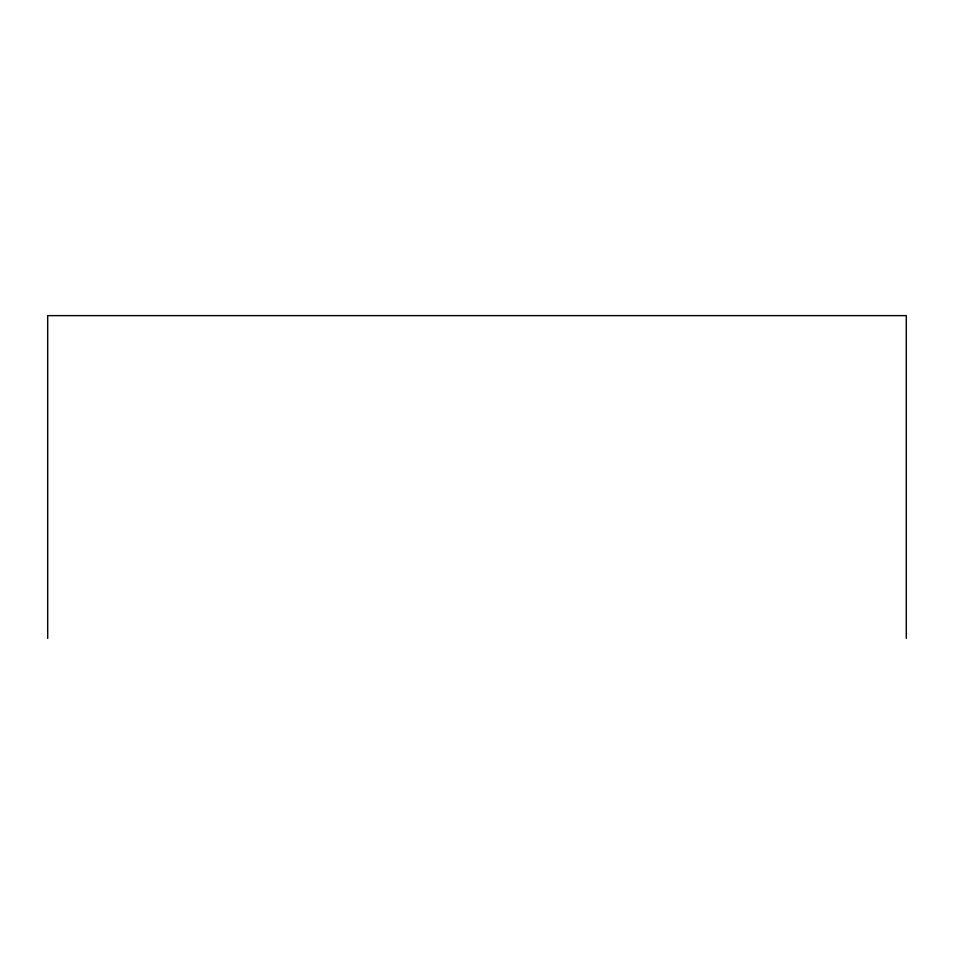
<?xml version="1.0" encoding="UTF-8"?>
<svg xmlns="http://www.w3.org/2000/svg" width="954" height="954" viewBox="0 0 954 954"><rect width="100%" height="100%" fill="white"/><g stroke="black" fill="none" stroke-linecap="round" stroke-linejoin="round"><path stroke-width="1.43" d="M906.3 638.369L906.3 315.631L47.7 315.631L47.7 638.369"/></g></svg>
